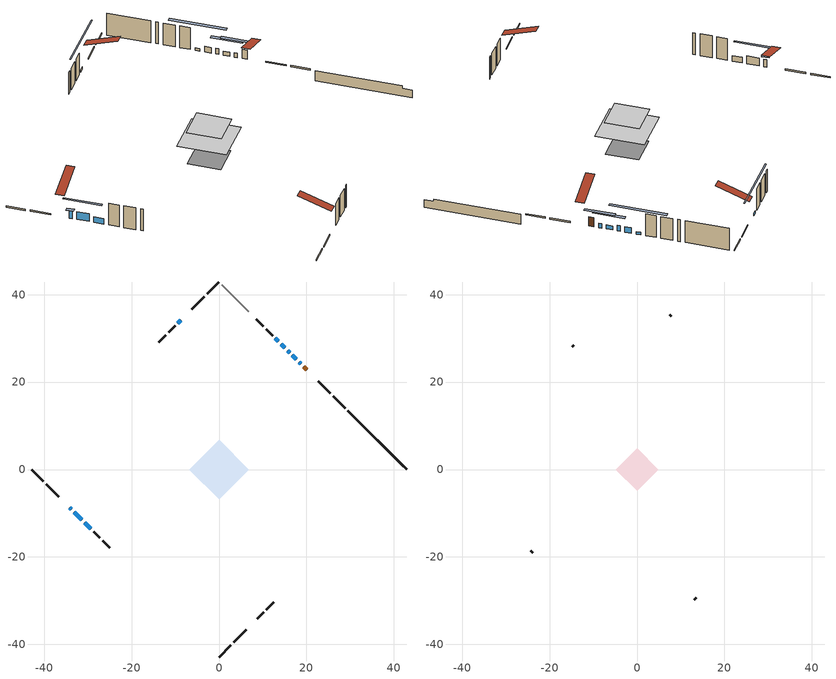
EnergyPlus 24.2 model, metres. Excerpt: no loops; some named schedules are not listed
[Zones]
conditioned space
 floor outside (Floor1 construction): -0.79,0 0,0.79 0.79,0 0,-0.79 z0.9
 floor adiabatic (AdiabaticFloorConstruction): -6.84,0 0,6.84 6.84,0 0,-6.84 z3.34
 floor foundation (Slab1 construction): -4.65,0 0,4.65 4.65,0 0,-4.65 z-1.33
 wall outside (RimJoist1 construction): 0,-42.9 2.68,-40.22 / -42.9,0 -40.22,-2.68 / 0,42.9 -2.68,40.22 / 28.84,14.06 26.16,16.74 z0.9:1.2
 wall outside (RimJoist2 construction): 3.34,-39.56 6.19,-36.72 / -39.56,-3.34 -36.72,-6.19 / -3.34,39.56 -6.19,36.72 / 25.5,17.4 22.65,20.25 z0.9:1.2
 wall outside (AdiabaticWallConstruction 1): 20.1,22.8 19.41,23.49 z0.9:2.93
 wall outside (AdiabaticWallConstruction): -34.16,-8.74 -33.76,-9.14 z0.9:2.58; -8.74,34.16 -9.39,33.51 / 13.55,29.35 12.9,30 z0.9:1.46; 18.76,24.14 18.32,24.58 z0.9:1.87; 17.67,25.23 16.8,26.1 z0.9:1.79; -33.11,-9.79 -31.42,-11.48 z0.9:2.63; 16.15,26.75 15.76,27.14 / 15.1,27.8 14.2,28.7 / -30.76,-12.14 -29.36,-13.55 z0.9:2.12
 wall outside (Wall1 construction): 8.74,-34.16 10.2,-32.7 / -28.7,-14.2 -27.24,-15.66 / -10.05,32.85 -11.5,31.4 / 12.24,30.66 10.78,32.12 z0.9:5.78
 wall outside (Wall2 construction): 10.86,-32.04 12.49,-30.41 / -26.58,-16.32 -24.95,-17.95 / -12.16,30.74 -13.8,29.1 / 10.13,32.77 8.49,34.41 z0.9:5.78
 wall foundation (FoundationWall1 construction): 29.5,13.4,-1.33 29.5,13.4,0.9 41.56,1.34,0.9 41.56,1.34,0.36 42.9,0,0.36 42.9,0,-1.33
 wall adiabatic (Wall4 construction): 6.78,36.12 0.66,42.24 z0.9:5.78
 window (WindowConstruction 5): -34.16,-8.74 -33.76,-9.14 z0.9:2.58
 window (WindowConstruction 8): -8.74,34.16 -9.39,33.51 z0.9:1.46
 window (WindowConstruction 6): 18.75,24.15 18.32,24.58 z0.9:1.87
 window (WindowConstruction): 17.67,25.23 16.8,26.1 z0.9:1.79
 window (WindowConstruction 1): -33.11,-9.79 -31.42,-11.48 z0.9:2.63
 window (WindowConstruction 2): 16.15,26.75 15.76,27.14 z0.9:2.12
 window (WindowConstruction 3): 15.1,27.8 14.2,28.7 z0.9:2.12
 window (WindowConstruction 4): -30.76,-12.14 -29.36,-13.54 z0.9:2.12
 window (WindowConstruction 7): 13.55,29.35 12.9,30 z0.9:1.46
 door (Door): 20.1,22.8 19.41,23.49 z0.9:2.93
 ceiling adiabatic (AdiabaticFloorConstruction): 0,-6.84 6.84,0 0,6.84 -6.84,0 z3.34
attic - vented
 floor to conditioned space (Floor2 construction Reversed): -4.84,0 0,4.84 4.84,0 0,-4.84 z5.78
 wall outside (Wall3 construction): 13.15,-29.75 13.55,-29.35 / -24.29,-18.61 -23.89,-19.01 / -14.45,28.45 -14.85,28.05 / 7.83,35.07 7.44,35.46 z0.9:5.78
 roof outside (Roof1 construction): 8.09,-34.82,5.78 3.37,-30.1,8 2.12,-31.34,8 6.84,-36.06,5.78; -34.82,-8.09,5.78 -30.1,-3.37,8 -31.34,-2.12,8 -36.06,-6.84,5.78; -8.09,34.82,5.78 -3.37,30.1,8 -2.12,31.34,8 -6.84,36.06,5.78; 20.75,22.15,5.78 16.04,17.43,8 17.28,16.18,8 22,20.9,5.78
shading: -33.43,-9.48 -34.5,-8.4 -35,-8.91 -33.93,-9.98 z3.05; -13.91,28.99 -4.22,38.68 -4.38,38.85 -14.08,29.15 z7.86; 16.38,26.52 20.7,22.2 21.13,22.63 16.81,26.95 z4.62; 14.99,27.91 19.48,23.42 19.91,23.85 15.42,28.34 z4.36; -29.55,-13.35 -34.97,-7.93 -35.26,-8.22 -29.84,-13.64 z5.27; 9.21,33.69 17.24,25.66 17.67,26.09 9.64,34.12 z6.68
[Building]
Building 1: Terrain=Suburbs
[Site:Location]
Point Petre AUT_ON: Latitude {deg}=43.83; Longitude {deg}=-77.15; Time Zone {hr}=-5; Elevation {m}=79; Keep Site Location Information=Yes
[Site:GroundTemperature:Shallow]
3.7516, 1.80644, 1.65067, 2.57374, 6.27937, 9.96774, 13.1654, 15.191, 15.363, 13.7156, 10.5995, 7.02426
[Site:WaterMainsTemperature]
Calculation Method=Schedule; Temperature Schedule=mains temperature schedule
[Material] Roughness=Rough; Thermal Absorptance=0.9
Name | Thickness {m} | Conductivity {W/m-K} | Density {kg/m3} | Specific Heat {J/kg-K} | Solar Absorptance | Visible Absorptance
asphalt or fiberglass shingles | 0.00635 | 0.162714 | 1121.4 | 1465.45 | 0.4 | 0.4
ceiling loosefill ins | 0.254 | 0.0480833 | 16.02 | 1046.75 | 0.7 | 0.7
ceiling stud and cavity | 0.1397 | 0.131789 | 65.682 | 1177.47 | 0.7 | 0.7
concrete 4.0 in. | 0.1016 | 1.803125 | 2242.8 | 837.4 | 0.7 | 0.7
concrete 8.0 in. | 0.2032 | 1.803125 | 2242.8 | 837.4 | 0.7 | 0.7
door material | 0.04445 | 0.053851 | 512.64 | 1214.23 | 0.7 | 0.7
exterior vertical ins | 0.0315678 | 0.029427 | 32.04 | 1214.23 | 0.7 | 0.7
floor covering | 0.0127 | 0.0433444 | 54.468 | 1339.84 | 0.6 | 0.6
floor rigid ins; rim joist rigid ins | 0.051816 | 0.029427 | 32.04 | 1214.23 | 0.7 | 0.7
floor rigid ins 1; wall rigid ins | 0.512978 | 0.029427 | 32.04 | 1214.23 | 0.7 | 0.7
floor stud and cavity | 0.1397 | 0.353874 | 92.3553 | 1139.71 | 0.7 | 0.7
floor stud and cavity 1 | 0.1397 | 1.75129 | 37.0049 | 1207.88 | 0.7 | 0.7
furniture material conditioned space 1 | 0.1524 | 0.115458 | 640.8 | 1214.23 | 0.6 | 0.6
gypsum board | 0.0127 | 0.160291 | 801 | 837.4 | 0.6 | 0.6
gypsum board 1 | 0.0127 | 0.160291 | 801 | 837.4 | 0.7 | 0.7
osb sheathing 0.5 in. | 0.0127 | 0.115458 | 512.64 | 1214.23 | 0.7 | 0.7
osb sheathing 0.5 in. 1 | 0.0127 | 0.115458 | 512.64 | 1214.23 | 0.4 | 0.4
osb sheathing 0.75 in. | 0.01905 | 0.115458 | 512.64 | 1214.23 | 0.7 | 0.7
osb sheathing 2.0 in. | 0.0508 | 0.115458 | 512.64 | 1214.23 | 0.7 | 0.7
rim joist stud and cavity | 0.0508 | 0.0452492 | 125.044 | 1163.47 | 0.6 | 0.6
rim joist stud and cavity 1 | 0.0508 | 0.258559 | 125.044 | 1163.47 | 0.6 | 0.6
wall stud and cavity | 0.1397 | 0.0839559 | 139.0536 | 1170.24 | 0.7 | 0.7
wall stud and cavity 1 | 0.1397 | 0.0961679 | 139.0536 | 1170.24 | 0.7 | 0.7
wall stud and cavity 2 | 0.0889 | 6.1454 | 50.32683 | 1063.81 | 0.6 | 0.6
wall stud and cavity 3 | 0.1397 | 0.0864681 | 139.0536 | 1170.24 | 0.7 | 0.7
wall stud and cavity 4 | 0.0889 | 0.380278 | 52.3479 | 1209.89 | 0.7 | 0.7
wall stud and cavity 5 | 0.0889 | 0.391764 | 83.0341 | 1211.67 | 0.7 | 0.7
wood siding | 0.0254 | 0.102417 | 544.68 | 1172.36 | 0.4 | 0.4
wood siding 1 | 0.00254 | 0.102417 | 544.68 | 1172.36 | 0.4 | 0.4
wood siding 2; wood siding 3; wood siding 4 | 0.0254 | 0.102417 | 544.68 | 1172.36 | 0.7 | 0.7
[WindowMaterial:SimpleGlazingSystem]
Name | U-Factor {W/m2-K} | Solar Heat Gain Coefficient
WindowMaterial | 7.04186 | 0.69
WindowMaterial 1 | 1.94017 | 0.66
WindowMaterial 2 | 7.23037 | 0.64
WindowMaterial 3 | 6.93454 | 0.71
WindowMaterial 4 | 7.00722 | 0.7
WindowMaterial 5 | 2.96789 | 0.62
WindowMaterial 6 | 3.26882 | 0.47
WindowMaterial 7 | 7.36323 | 0.62
[Construction]
AdiabaticFloorConstruction: floor stud and cavity 1, floor rigid ins 1, osb sheathing 0.75 in., floor covering
AdiabaticWallConstruction: wood siding 3, wall rigid ins, wall stud and cavity 4, gypsum board
AdiabaticWallConstruction 1: wood siding 4, wall rigid ins, wall stud and cavity 4, gypsum board
Door: door material
Floor1 construction: floor stud and cavity, floor rigid ins, osb sheathing 0.75 in., floor covering
Floor2 construction Reversed: gypsum board, ceiling stud and cavity, ceiling loosefill ins
FoundationWall1 construction: concrete 8.0 in., gypsum board 1
furniture construction conditioned space 1: furniture material conditioned space 1
PartitionWallConstruction: gypsum board, wall stud and cavity 5, gypsum board
RimJoist1 construction: wood siding 2, osb sheathing 2.0 in., rim joist stud and cavity
RimJoist2 construction: wood siding 2, rim joist rigid ins, osb sheathing 2.0 in., rim joist stud and cavity 1
Roof1 construction: asphalt or fiberglass shingles
Slab1 construction: concrete 4.0 in.
Wall1 construction: wood siding, osb sheathing 0.5 in., wall stud and cavity, gypsum board
Wall2 construction: wood siding, osb sheathing 0.5 in., wall stud and cavity 1, gypsum board
Wall3 construction: wood siding 1, wall stud and cavity 2
Wall4 construction: osb sheathing 0.5 in. 1, wall stud and cavity 3, gypsum board
WindowConstruction: WindowMaterial
WindowConstruction 1: WindowMaterial 1
WindowConstruction 2: WindowMaterial 2
WindowConstruction 3: WindowMaterial 3
WindowConstruction 4: WindowMaterial 4
WindowConstruction 5: WindowMaterial 5
WindowConstruction 6: WindowMaterial 6
WindowConstruction 7; WindowConstruction 8: WindowMaterial 7
[Zone] Multiplier=1; Part of Total Floor Area=Yes
Name | Volume {m3}
attic - vented | 16.9443
conditioned space | 347.2
[Space]
Name | Zone | Volume {m3}
attic - vented 1 | attic - vented | 16.9443
conditioned space 1 | conditioned space | 347.2
[ZoneInfiltration:EffectiveLeakageArea]
infil attic - vented 1: Zone or Space=attic - vented 1; Schedule=Always On Discrete; Effective Air Leakage Area {cm2}=1706.55; Stack Coefficient=0.000493788; Wind Coefficient=1.50138e-05
[ZoneMixing]
whole house fan mix: Zone or Space=attic - vented; Schedule=Always On Continuous; Design Flow Rate Calculation Method=Flow/Zone; Design Flow Rate {m3/s}=0; Source Zone or Space=conditioned space
[SurfaceProperty:ExposedFoundationPerimeter]
Slab1: Exposed Perimeter Calculation Method=TotalExposedPerimeter; Total Exposed Perimeter {m}=18.956
[InternalMass] Zone or ZoneList=conditioned space; Space or SpaceList=conditioned space 1
Name | Construction | Surface Area {m2}
furniture mass conditioned space 1 | furniture construction conditioned space 1 | 55.2358
partition wall mass | PartitionWallConstruction | 138.09
[Lights]
interior lighting: Zone or ZoneList or Space or SpaceList=conditioned space 1; Schedule=interior lighting schedule; Design Level Calculation Method=LightingLevel; Lighting Level {W}=343.2; Return Air Fraction=0; Fraction Radiant=0.6; Fraction Visible=0.2; Fraction Replaceable=1
[People]
occupants: Zone or ZoneList or Space or SpaceList=conditioned space 1; Number of People Schedule=occupants schedule; Number of People Calculation Method=People; Number of People=3; Fraction Radiant=0.314171; Sensible Heat Fraction=0.56303; Activity Level Schedule=occupants activity schedule; Carbon Dioxide Generation Rate {m3/s-W}=0; Enable ASHRAE 55 Comfort Warnings=No; Mean Radiant Temperature Calculation Type=EnclosureAveraged
[ElectricEquipment] Zone or ZoneList or Space or SpaceList=conditioned space 1; Design Level Calculation Method=EquipmentLevel
Name | Schedule | Design Level {W} | Fraction Latent | Fraction Radiant | Fraction Lost
clothes dryer | clothes dryer schedule | 140.772 | 0.015 | 0.081 | 0.85
clothes washer | clothes washer schedule | 32.1985 | 0.03 | 0.162 | 0.7
cooking range | cooking range schedule | 208.969 | 0.08 | 0.432 | 0.2
dishwasher | dishwasher schedule | 66.8632 | 0.3 | 0.18 | 0.4
fridge | fridge schedule | 72.9452 | 0 | 0.6 | 0
mech vent bath fan 0 | mech vent bath fan 0 schedule | 50.2 | 0 | 0 | 1
mech vent house fan | mech vent house fan schedule | 0 | 0 | 0 | 1
mech vent house fan cfis | mech vent house fan cfis schedule | 0 | 0 | 0 | 0
misc plug loads | misc plug loads schedule | 494.7 | 0.045 | 0.513 | 0.1
whole house fan | Always On Discrete | 0 | 0 | 0 | 1
[OtherEquipment] Zone or ZoneList or Space or SpaceList=conditioned space 1; Design Level Calculation Method=EquipmentLevel
Name | Fuel Type | Schedule | Design Level {W} | Fraction Latent | Fraction Radiant | Fraction Lost
clothes dryer 1 | Electricity | clothes dryer schedule | 0 | 0.015 | 0.081 | 0.85
cooking range 1 | Electricity | cooking range schedule | 0 | 0.08 | 0.432 | 0.2
general water use latent | None | general water use schedule | 59.3978 | 1 | 0 | 0
general water use sensible | None | general water use schedule | -58.539 | 0 | 0.6 | 0
mech vent house fan latent load | None | Always On Discrete | 0 | 1 | 0 | 0
mech vent house fan sensible load | None | Always On Discrete | 0 | 0 | 0 | 0
water heater energy adjustment1 | NaturalGas | Always On Discrete | 0.01 | 0 | 0 | 1
[ZoneInfiltration:DesignFlowRate] Zone or ZoneList or Space or SpaceList=conditioned space 1; Schedule=Always On Discrete; Design Flow Rate Calculation Method=Flow/Zone; Design Flow Rate {m3/s}=0
infil flow; natural vent flow; whole house fan flow
[AvailabilityManager:Scheduled]
central ac and furnace airloop Availability Manager: Schedule=Always On Discrete
[Foundation:Kiva]
Foundation Kiva 1: Initial Indoor Air Temperature {C}=18; Wall Height Above Grade {m}=0.900013; Wall Depth Below Slab {m}=0.2032; Custom Block Material Name 1=exterior vertical ins; Custom Block Depth 1 {m}=2.23001; Custom Block X Position 1 {m}=0.2159; Custom Block Z Position 1 {m}=0
[Foundation:Kiva:Settings]
Soil Conductivity {W/m-K}=0.849921; Soil Density {kg/m3}=1842.3; Soil Specific Heat {J/kg-K}=418.7; Ground Solar Absorptivity=0.9; Ground Thermal Absorptivity=0.9; Ground Surface Roughness {m}=0.03; Far-Field Width {m}=40; Deep-Ground Boundary Condition=ZeroFlux; Deep-Ground Depth {m}=40; Minimum Cell Dimension {m}=0.2; Maximum Cell Growth Coefficient=3; Simulation Timestep=Timestep
[Exterior:Lights]
exterior lighting: Schedule=exterior lighting schedule; Design Level {W}=75.6
[EnergyManagementSystem:GlobalVariable]
central_ac_and_furnace_airloop_Fan_RTF
infil_program_Qfan
infil_program_Qinf
natural_vent_program_Qnv
natural_vent_program_Qwhf
[EnergyManagementSystem:Sensor]
Name | Output:Variable or Output:Meter Index Key | Output:Variable or Output:Meter
airflow_gain | infil flow | Infiltration Sensible Heat Gain Energy
airflow_gain_1 | natural vent flow | Infiltration Sensible Heat Gain Energy
airflow_gain_2 | whole house fan flow | Infiltration Sensible Heat Gain Energy
airflow_loss | infil flow | Infiltration Sensible Heat Loss Energy
airflow_loss_1 | natural vent flow | Infiltration Sensible Heat Loss Energy
airflow_loss_2 | whole house fan flow | Infiltration Sensible Heat Loss Energy
clg_load_cond |  | Cooling:EnergyTransfer:Zone:CONDITIONED SPACE
clg_sp_s; clg_sp_s_1 | cooling setpoint | Schedule Value
clothes_dryer_exhaust_0_sch_s | clothes dryer exhaust 0 schedule | Schedule Value
cool_season | cooling season schedule | Schedule Value
htg_load_cond |  | Heating:EnergyTransfer:Zone:CONDITIONED SPACE
htg_sp_s; htg_sp_s_1 | heating setpoint | Schedule Value
ig_ee_conv | clothes dryer | Electric Equipment Convective Heating Energy
ig_ee_conv_2 | cooking range | Electric Equipment Convective Heating Energy
ig_ee_conv_4 | fridge | Electric Equipment Convective Heating Energy
ig_ee_conv_5 | misc plug loads | Electric Equipment Convective Heating Energy
ig_ee_conv_6 | whole house fan | Electric Equipment Convective Heating Energy
ig_ee_rad | clothes dryer | Electric Equipment Radiant Heating Energy
ig_ee_rad_2 | cooking range | Electric Equipment Radiant Heating Energy
ig_ee_rad_4 | fridge | Electric Equipment Radiant Heating Energy
ig_ee_rad_5 | misc plug loads | Electric Equipment Radiant Heating Energy
ig_ee_rad_6 | whole house fan | Electric Equipment Radiant Heating Energy
ig_lgt_conv | interior lighting | Lights Convective Heating Energy
ig_lgt_rad | interior lighting | Lights Radiant Heating Energy
ig_lgt_vis | interior lighting | Lights Visible Radiation Heating Energy
ig_oe_conv | clothes dryer 1 | Other Equipment Convective Heating Energy
ig_oe_conv_1 | cooking range 1 | Other Equipment Convective Heating Energy
ig_oe_conv_2 | general water use latent | Other Equipment Convective Heating Energy
ig_oe_conv_3 | general water use sensible | Other Equipment Convective Heating Energy
ig_oe_conv_4 | water heater energy adjustment1 | Other Equipment Convective Heating Energy
ig_oe_rad | clothes dryer 1 | Other Equipment Radiant Heating Energy
ig_oe_rad_1 | cooking range 1 | Other Equipment Radiant Heating Energy
ig_oe_rad_2 | general water use latent | Other Equipment Radiant Heating Energy
ig_oe_rad_3 | general water use sensible | Other Equipment Radiant Heating Energy
ig_oe_rad_4 | water heater energy adjustment1 | Other Equipment Radiant Heating Energy
ig_ppl_conv | occupants | People Convective Heating Energy
ig_ppl_rad | occupants | People Radiant Heating Energy
im_conv | furniture mass conditioned space 1 | Surface Inside Face Convection Heat Gain Energy
im_conv_1 | partition wall mass | Surface Inside Face Convection Heat Gain Energy
im_ig | furniture mass conditioned space 1 | Surface Inside Face Internal Gains Radiation Heat Gain Energy
im_ig_1 | partition wall mass | Surface Inside Face Internal Gains Radiation Heat Gain Energy
im_lgt | furniture mass conditioned space 1 | Surface Inside Face Lights Radiation Heat Gain Energy
im_lgt_1 | partition wall mass | Surface Inside Face Lights Radiation Heat Gain Energy
im_sol | furniture mass conditioned space 1 | Surface Inside Face Solar Radiation Heat Gain Energy
im_sol_1 | partition wall mass | Surface Inside Face Solar Radiation Heat Gain Energy
im_surf | furniture mass conditioned space 1 | Surface Inside Face Net Surface Thermal Radiation Heat Gain Energy
im_surf_1 | partition wall mass | Surface Inside Face Net Surface Thermal Radiation Heat Gain Energy
mech_vent_bath_fan_0_sch_s | mech vent bath fan 0 schedule | Schedule Value
mv_conv | mech vent bath fan 0 | Electric Equipment Convective Heating Energy
mv_conv_1 | mech vent house fan | Electric Equipment Convective Heating Energy
mv_conv_2 | mech vent house fan cfis | Electric Equipment Convective Heating Energy
mv_conv_3 | mech vent house fan latent load | Other Equipment Convective Heating Energy
mv_conv_4 | mech vent house fan sensible load | Other Equipment Convective Heating Energy
mv_rad | mech vent bath fan 0 | Electric Equipment Radiant Heating Energy
mv_rad_1 | mech vent house fan | Electric Equipment Radiant Heating Energy
mv_rad_2 | mech vent house fan cfis | Electric Equipment Radiant Heating Energy
mv_rad_3 | mech vent house fan latent load | Other Equipment Radiant Heating Energy
mv_rad_4 | mech vent house fan sensible load | Other Equipment Radiant Heating Energy
natural_vent_s | natural vent schedule | Schedule Value
out_pb_s |  | Site Outdoor Air Barometric Pressure
out_wt_s |  | Site Outdoor Air Humidity Ratio
site_vw_s |  | Site Wind Speed
ss_back_out | Window1 | Surface Window Shortwave from Zone Back Out Window Heat Transfer Rate
ss_back_out_1 | Window10 | Surface Window Shortwave from Zone Back Out Window Heat Transfer Rate
ss_back_out_2 | Window2 | Surface Window Shortwave from Zone Back Out Window Heat Transfer Rate
ss_back_out_3 | Window3 | Surface Window Shortwave from Zone Back Out Window Heat Transfer Rate
ss_back_out_4 | Window4 | Surface Window Shortwave from Zone Back Out Window Heat Transfer Rate
ss_back_out_5 | Window5 | Surface Window Shortwave from Zone Back Out Window Heat Transfer Rate
ss_back_out_6 | Window6 | Surface Window Shortwave from Zone Back Out Window Heat Transfer Rate
ss_back_out_7 | Window7 | Surface Window Shortwave from Zone Back Out Window Heat Transfer Rate
ss_back_out_8 | Window9 | Surface Window Shortwave from Zone Back Out Window Heat Transfer Rate
ss_conv | Door1 | Surface Inside Face Convection Heat Gain Energy
ss_conv_1 | Window1 | Surface Inside Face Convection Heat Gain Energy
ss_conv_2 | Window10 | Surface Inside Face Convection Heat Gain Energy
ss_conv_3 | Window2 | Surface Inside Face Convection Heat Gain Energy
ss_conv_4 | Window3 | Surface Inside Face Convection Heat Gain Energy
ss_conv_5 | Window4 | Surface Inside Face Convection Heat Gain Energy
ss_conv_6 | Window5 | Surface Inside Face Convection Heat Gain Energy
ss_conv_7 | Window6 | Surface Inside Face Convection Heat Gain Energy
ss_conv_8 | Window7 | Surface Inside Face Convection Heat Gain Energy
ss_conv_9 | Window9 | Surface Inside Face Convection Heat Gain Energy
ss_ig | Door1 | Surface Inside Face Internal Gains Radiation Heat Gain Energy
ss_ig_1 | Window1 | Surface Inside Face Internal Gains Radiation Heat Gain Energy
ss_ig_2 | Window10 | Surface Inside Face Internal Gains Radiation Heat Gain Energy
ss_ig_3 | Window2 | Surface Inside Face Internal Gains Radiation Heat Gain Energy
ss_ig_4 | Window3 | Surface Inside Face Internal Gains Radiation Heat Gain Energy
ss_ig_5 | Window4 | Surface Inside Face Internal Gains Radiation Heat Gain Energy
ss_ig_6 | Window5 | Surface Inside Face Internal Gains Radiation Heat Gain Energy
ss_ig_7 | Window6 | Surface Inside Face Internal Gains Radiation Heat Gain Energy
ss_ig_8 | Window7 | Surface Inside Face Internal Gains Radiation Heat Gain Energy
ss_ig_9 | Window9 | Surface Inside Face Internal Gains Radiation Heat Gain Energy
ss_lgt | Door1 | Surface Inside Face Lights Radiation Heat Gain Energy
ss_sol | Door1 | Surface Inside Face Solar Radiation Heat Gain Energy
ss_surf | Door1 | Surface Inside Face Net Surface Thermal Radiation Heat Gain Energy
ss_surf_1 | Window1 | Surface Inside Face Net Surface Thermal Radiation Heat Gain Energy
ss_surf_2 | Window10 | Surface Inside Face Net Surface Thermal Radiation Heat Gain Energy
ss_surf_3 | Window2 | Surface Inside Face Net Surface Thermal Radiation Heat Gain Energy
ss_surf_4 | Window3 | Surface Inside Face Net Surface Thermal Radiation Heat Gain Energy
ss_surf_5 | Window4 | Surface Inside Face Net Surface Thermal Radiation Heat Gain Energy
ss_surf_6 | Window5 | Surface Inside Face Net Surface Thermal Radiation Heat Gain Energy
ss_surf_7 | Window6 | Surface Inside Face Net Surface Thermal Radiation Heat Gain Energy
ss_surf_8 | Window7 | Surface Inside Face Net Surface Thermal Radiation Heat Gain Energy
ss_surf_9 | Window9 | Surface Inside Face Net Surface Thermal Radiation Heat Gain Energy
ss_trans_in | Window1 | Surface Window Transmitted Solar Radiation Rate
ss_trans_in_1 | Window10 | Surface Window Transmitted Solar Radiation Rate
ss_trans_in_2 | Window2 | Surface Window Transmitted Solar Radiation Rate
ss_trans_in_3 | Window3 | Surface Window Transmitted Solar Radiation Rate
ss_trans_in_4 | Window4 | Surface Window Transmitted Solar Radiation Rate
ss_trans_in_5 | Window5 | Surface Window Transmitted Solar Radiation Rate
ss_trans_in_6 | Window6 | Surface Window Transmitted Solar Radiation Rate
ss_trans_in_7 | Window7 | Surface Window Transmitted Solar Radiation Rate
ss_trans_in_8 | Window9 | Surface Window Transmitted Solar Radiation Rate
ss_trans_out | Window1 | Surface Inside Face Initial Transmitted Diffuse Transmitted Out Window Solar Radiation Rate
ss_trans_out_1 | Window10 | Surface Inside Face Initial Transmitted Diffuse Transmitted Out Window Solar Radiation Rate
ss_trans_out_2 | Window2 | Surface Inside Face Initial Transmitted Diffuse Transmitted Out Window Solar Radiation Rate
ss_trans_out_3 | Window3 | Surface Inside Face Initial Transmitted Diffuse Transmitted Out Window Solar Radiation Rate
ss_trans_out_4 | Window4 | Surface Inside Face Initial Transmitted Diffuse Transmitted Out Window Solar Radiation Rate
ss_trans_out_5 | Window5 | Surface Inside Face Initial Transmitted Diffuse Transmitted Out Window Solar Radiation Rate
ss_trans_out_6 | Window6 | Surface Inside Face Initial Transmitted Diffuse Transmitted Out Window Solar Radiation Rate
ss_trans_out_7 | Window7 | Surface Inside Face Initial Transmitted Diffuse Transmitted Out Window Solar Radiation Rate
ss_trans_out_8 | Window9 | Surface Inside Face Initial Transmitted Diffuse Transmitted Out Window Solar Radiation Rate
s_conv | Floor1 | Surface Inside Face Convection Heat Gain Energy
s_conv_1 | Floor2 | Surface Inside Face Convection Heat Gain Energy
s_conv_10 | RimJoist2:225 | Surface Inside Face Convection Heat Gain Energy
s_conv_11 | RimJoist2:315 | Surface Inside Face Convection Heat Gain Energy
s_conv_12 | RimJoist2:45 | Surface Inside Face Convection Heat Gain Energy
s_conv_13 | Slab1 | Surface Inside Face Convection Heat Gain Energy
s_conv_14 | Wall1:135 | Surface Inside Face Convection Heat Gain Energy
s_conv_15 | Wall1:225 | Surface Inside Face Convection Heat Gain Energy
s_conv_16 | Wall1:315 | Surface Inside Face Convection Heat Gain Energy
s_conv_17 | Wall1:45 | Surface Inside Face Convection Heat Gain Energy
s_conv_18 | Wall2:135 | Surface Inside Face Convection Heat Gain Energy
s_conv_19 | Wall2:225 | Surface Inside Face Convection Heat Gain Energy
s_conv_2 | FoundationWall1 | Surface Inside Face Convection Heat Gain Energy
s_conv_20 | Wall2:315 | Surface Inside Face Convection Heat Gain Energy
s_conv_21 | Wall2:45 | Surface Inside Face Convection Heat Gain Energy
s_conv_22 | Wall4 | Surface Inside Face Convection Heat Gain Energy
s_conv_3 | inferred conditioned ceiling | Surface Inside Face Convection Heat Gain Energy
s_conv_4 | inferred conditioned floor | Surface Inside Face Convection Heat Gain Energy
s_conv_5 | RimJoist1:135 | Surface Inside Face Convection Heat Gain Energy
s_conv_6 | RimJoist1:225 | Surface Inside Face Convection Heat Gain Energy
s_conv_7 | RimJoist1:315 | Surface Inside Face Convection Heat Gain Energy
s_conv_8 | RimJoist1:45 | Surface Inside Face Convection Heat Gain Energy
s_conv_9 | RimJoist2:135 | Surface Inside Face Convection Heat Gain Energy
s_ig | Floor1 | Surface Inside Face Internal Gains Radiation Heat Gain Energy
s_ig_1 | Floor2 | Surface Inside Face Internal Gains Radiation Heat Gain Energy
s_ig_10 | RimJoist2:225 | Surface Inside Face Internal Gains Radiation Heat Gain Energy
s_ig_11 | RimJoist2:315 | Surface Inside Face Internal Gains Radiation Heat Gain Energy
s_ig_12 | RimJoist2:45 | Surface Inside Face Internal Gains Radiation Heat Gain Energy
s_ig_13 | Slab1 | Surface Inside Face Internal Gains Radiation Heat Gain Energy
s_ig_14 | Wall1:135 | Surface Inside Face Internal Gains Radiation Heat Gain Energy
s_ig_15 | Wall1:225 | Surface Inside Face Internal Gains Radiation Heat Gain Energy
